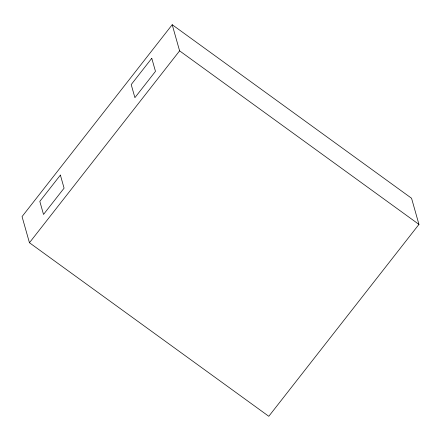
<?xml version="1.0" encoding="UTF-8"?>
<svg xmlns="http://www.w3.org/2000/svg" width="441" height="441" viewBox="0 0 441 441"><rect width="100%" height="100%" fill="white"/><g stroke="black" fill="none" stroke-linecap="round" stroke-linejoin="round"><path stroke-width="0.66" d="M172.205 24.707L22.05 216.597L29.448 242.743L268.795 416.293L418.95 224.403L411.552 198.257L172.205 24.707L179.603 50.853L418.95 224.403M29.448 242.743L179.603 50.853M60.384 175.088L39.817 201.372L43.516 214.447L64.083 188.164L60.384 175.088M151.776 58.295L131.209 84.578L134.907 97.654L155.475 71.37L151.776 58.295"/></g></svg>
